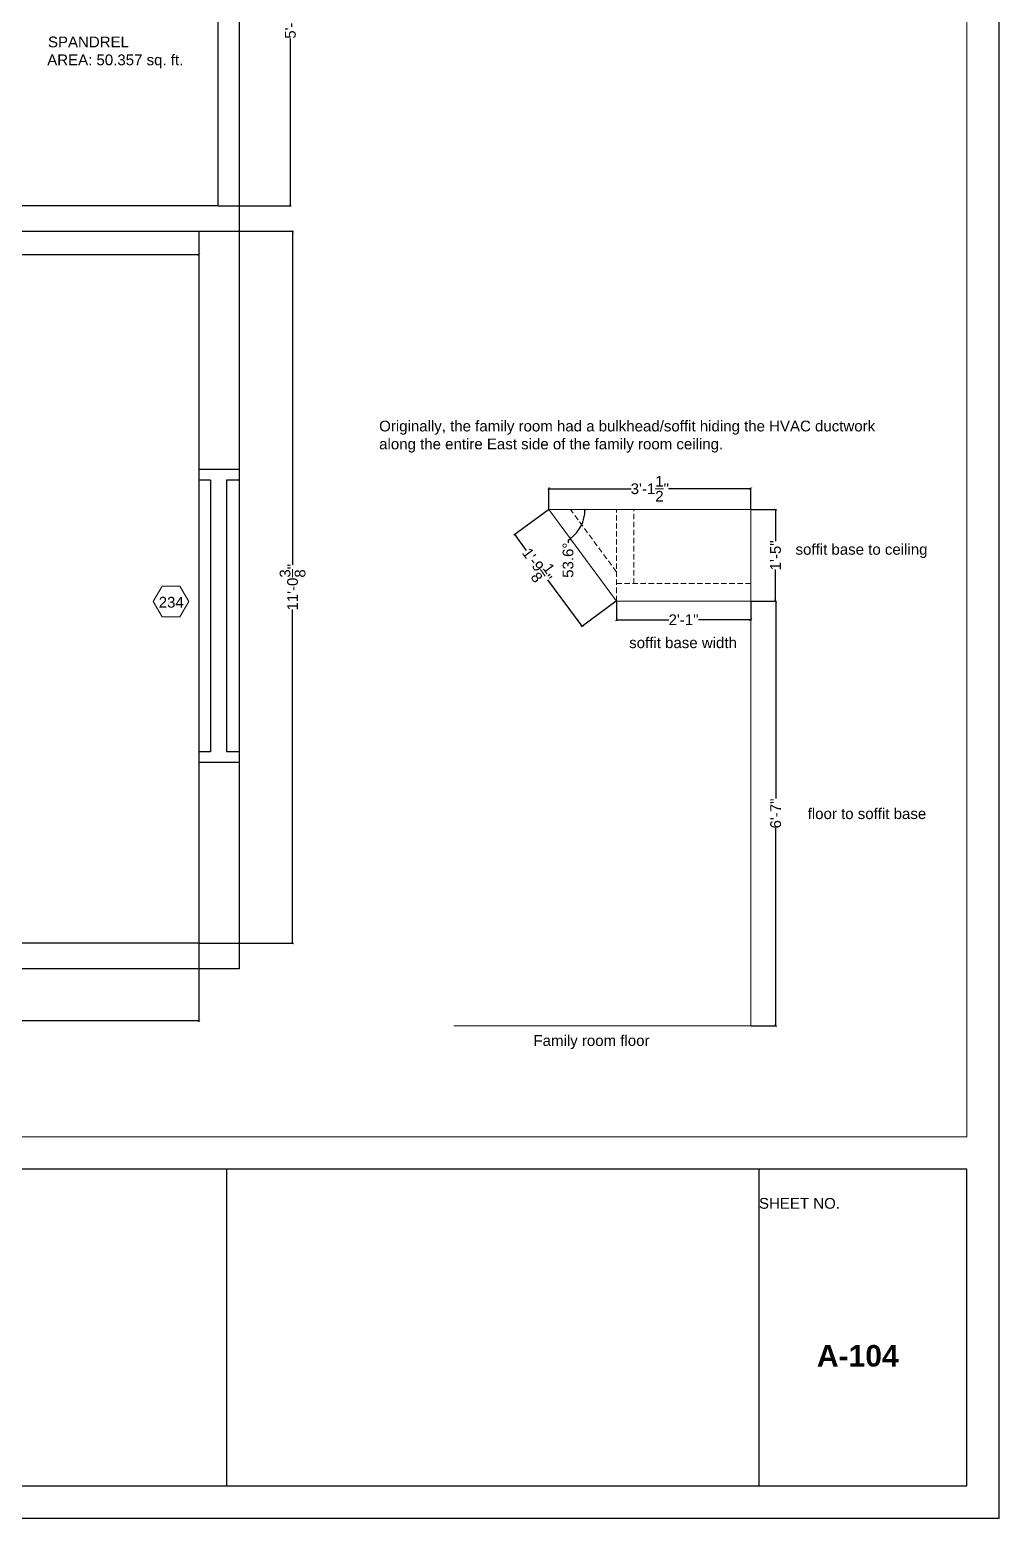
# Model space of a CAD drawing. Header units: inches. Extents: x -467 to 16, y 495 to 1144.
# Drawn here: x -164.3 to 16, y 495.1 to 771.9 of the extents above; entities that cross this region are included whole.
import ezdxf

# ---------------------------------------------------------------- set-up
doc = ezdxf.new("R2010")
doc.units = ezdxf.units.IN
doc.header["$MEASUREMENT"] = 0
doc.header["$PDMODE"] = 35
doc.linetypes.add('DASHEDX2', pattern=[1.5, 1, -0.5])
doc.layers.get('0').update_dxf_attribs({"color": 1, "lineweight": 9})
doc.layers.get('Defpoints').update_dxf_attribs({"lineweight": 9})
for name, color, linetype, lineweight in [('00-page-edge', 7, 'Continuous', 9), ('A101-Dimensions', 7, 'Continuous', 9), ('A101-Floorplan-1st-floor', 7, 'Continuous', 9), ('A101-Text', 7, 'Continuous', 9)]:
    doc.layers.add(name, color=color, linetype=linetype, lineweight=lineweight)
doc.layers.add('Title Block', color=7, linetype='Continuous')
doc.layers.add('Title Block Text', color=7, linetype='Continuous')
doc.styles.add('Large', font='Arial Bold.ttf', dxfattribs={"height": 0.375})
doc.styles.get("Standard").update_dxf_attribs({"font": 'Arial.ttf', "height": 2})
doc.dimstyles.get("Standard").update_dxf_attribs({"dimtxt": 0.18, "dimasz": 0.5, "dimexe": 0.18, "dimexo": 0.0625, "dimgap": 0.09, "dimtad": 0, "dimtoh": 1, "dimdec": 3, "dimzin": 0, "dimdsep": 46, "dimlunit": 4, "dimtxsty": 'Standard', "dimblk": 'ARCHTICK', "dimblk1": 'ARCHTICK', "dimblk2": 'ARCHTICK', "dimcen": 0.09, "dimadec": 1, "dimazin": 0, "dimtfac": 1, "dimtdec": 3, "dimtofl": 0, "dimtmove": 0, "dimatfit": 3, "dimfxl": 1, "dimtolj": 1, "dimtzin": 0, "dimarcsym": 0})

# ---------------------------------------------------------------- blocks, each defined once
blk = doc.blocks.new('_ArchTick')
at = {"color": 0, "linetype": 'ByBlock', "lineweight": 30, "const_width": 0.15}
blk.add_lwpolyline([(-0.5, -0.5), (0.5, 0.5)], dxfattribs=at)
blk = doc.blocks.new('*D500')
at = {"layer": 'A101-Dimensions', "color": 0, "lineweight": -2, "transparency": 16777216}
for p, q in [((-132.76, 734.46), (-115.23, 734.46)), ((-115.41, 734.46), (-115.41, 672.42)), ((-115.41, 602.06), (-115.41, 664.11)), ((-132.76, 602.06), (-115.23, 602.06))]:
    blk.add_line(p, q, dxfattribs=at)
at = {"layer": 'Defpoints', "color": 0, "lineweight": 5, "transparency": 16777216}
for p in [(-132.82, 734.46), (-132.82, 602.06), (-115.41, 602.06)]:
    blk.add_point(p, dxfattribs=at)
at = {"layer": 'A101-Dimensions', "color": 0, "lineweight": -2, "transparency": 16777216, "xscale": 0.5, "yscale": 0.5, "zscale": 0.5}
for p, rotation in [((-115.41, 734.46), 90), ((-115.41, 602.06), 270)]:
    blk.add_blockref('_ArchTick', p, dxfattribs=dict(at, rotation=rotation))
at = {"layer": 'A101-Dimensions', "color": 0, "lineweight": 5, "transparency": 16777216, "insert": (-115.41, 668.26), "char_height": 2, "attachment_point": 5, "rotation": 90}
blk.add_mtext('\\A1;11\'-0{\\H1x;\\S3/8;}"', dxfattribs=at)
blk = doc.blocks.new('*D196')
at = {"layer": 'A101-Dimensions', "color": 0, "lineweight": -2, "transparency": 16777216}
for p, q in [((-129.26, 809.99), (-115.64, 809.99)), ((-115.82, 809.99), (-115.82, 778.89)), ((-115.82, 739.21), (-115.82, 770.32)), ((-129.26, 739.21), (-115.64, 739.21))]:
    blk.add_line(p, q, dxfattribs=at)
at = {"layer": 'Defpoints', "color": 0, "lineweight": 5, "transparency": 16777216}
for p in [(-129.32, 809.99), (-129.32, 739.21), (-115.82, 739.21)]:
    blk.add_point(p, dxfattribs=at)
at = {"layer": 'A101-Dimensions', "color": 0, "lineweight": -2, "transparency": 16777216, "xscale": 0.5, "yscale": 0.5, "zscale": 0.5}
for p, rotation in [((-115.82, 809.99), 90), ((-115.82, 739.21), 270)]:
    blk.add_blockref('_ArchTick', p, dxfattribs=dict(at, rotation=rotation))
at = {"layer": 'A101-Dimensions', "color": 0, "lineweight": 5, "transparency": 16777216, "insert": (-115.82, 774.6), "char_height": 2, "attachment_point": 5, "rotation": 90}
blk.add_mtext('\\A1;5\'-10{\\H1x;\\S3/4;}"', dxfattribs=at)
blk = doc.blocks.new('L1-south-east-bedroom-window')
at = {"layer": 'A101-Floorplan-1st-floor', "lineweight": -3}
for p, q in [((7.5, 54.5), (0, 54.5)), ((0, 54.5), (0, 52.5)), ((7.5, 54.5), (7.5, 52.5)), ((2.15, 52.5), (0, 52.5)), ((2.15, 52.5), (2.13, 2)), ((5.1, 52.5), (5.12, 2)), ((7.5, 52.5), (5.1, 52.5)), ((2.13, 2), (0, 2)), ((0, 2), (0, 0)), ((7.5, 0), (0, 0)), ((7.5, 2), (5.12, 2)), ((7.5, 2), (7.5, 0))]:
    blk.add_line(p, q, dxfattribs=at)
blk = doc.blocks.new('*D492')
at = {"layer": 'A101-Dimensions', "color": 0, "lineweight": -2, "transparency": 16777216}
for p, q in [((-67.81, 682.66), (-74.24, 677.92)), ((-74.09, 678.02), (-71.94, 675.1)), ((-61.53, 661.01), (-67.92, 669.66)), ((-55.25, 665.65), (-61.68, 660.9))]:
    blk.add_line(p, q, dxfattribs=at)
at = {"layer": 'Defpoints', "color": 0, "lineweight": 5, "transparency": 16777216}
for p in [(-67.76, 682.7), (-74.09, 678.02), (-55.2, 665.69)]:
    blk.add_point(p, dxfattribs=at)
at = {"layer": 'A101-Dimensions', "color": 0, "lineweight": -2, "transparency": 16777216, "xscale": 0.5, "yscale": 0.5, "zscale": 0.5}
for p, rotation in [((-74.09, 678.02), 126.4443669097484), ((-61.53, 661.01), 306.4443669097485)]:
    blk.add_blockref('_ArchTick', p, dxfattribs=dict(at, rotation=rotation))
at = {"layer": 'A101-Dimensions', "color": 0, "lineweight": 5, "transparency": 16777216, "insert": (-69.93, 672.38), "char_height": 2, "attachment_point": 5, "rotation": 306.4444}
blk.add_mtext('\\A1;1\'-9{\\H1x;\\S1/8;}"', dxfattribs=at)
blk = doc.blocks.new('*D493')
at = {"layer": 'A101-Dimensions', "color": 0, "lineweight": -2, "transparency": 16777216}
for p, q in [((-55.2, 665.63), (-55.2, 662.04)), ((-30.2, 665.63), (-30.2, 662.04)), ((-55.2, 662.22), (-45.46, 662.22)), ((-30.2, 662.22), (-39.93, 662.22))]:
    blk.add_line(p, q, dxfattribs=at)
at = {"layer": 'Defpoints', "color": 0, "lineweight": 5, "transparency": 16777216}
for p in [(-55.2, 665.69), (-30.2, 665.69), (-55.2, 662.22)]:
    blk.add_point(p, dxfattribs=at)
at = {"layer": 'A101-Dimensions', "color": 0, "lineweight": -2, "transparency": 16777216, "xscale": 0.5, "yscale": 0.5, "zscale": 0.5, "rotation": 180}
blk.add_blockref('_ArchTick', (-55.2, 662.22), dxfattribs=at)
at = {"layer": 'A101-Dimensions', "color": 0, "lineweight": -2, "transparency": 16777216, "xscale": 0.5, "yscale": 0.5, "zscale": 0.5}
blk.add_blockref('_ArchTick', (-30.2, 662.22), dxfattribs=at)
at = {"layer": 'A101-Dimensions', "color": 0, "lineweight": 5, "transparency": 16777216, "insert": (-42.7, 662.22), "char_height": 2, "attachment_point": 5}
blk.add_mtext('\\A1;2\'-1"', dxfattribs=at)
blk = doc.blocks.new('*D494')
at = {"layer": 'A101-Dimensions', "color": 0, "lineweight": -2, "transparency": 16777216}
for p, q in [((-67.76, 682.76), (-67.76, 686.76)), ((-67.76, 686.58), (-52.45, 686.58)), ((-30.2, 686.58), (-45.5, 686.58)), ((-30.2, 682.76), (-30.2, 686.76))]:
    blk.add_line(p, q, dxfattribs=at)
at = {"layer": 'Defpoints', "color": 0, "lineweight": 5, "transparency": 16777216}
for p in [(-30.2, 686.58), (-67.76, 682.7), (-30.2, 682.7)]:
    blk.add_point(p, dxfattribs=at)
at = {"layer": 'A101-Dimensions', "color": 0, "lineweight": -2, "transparency": 16777216, "xscale": 0.5, "yscale": 0.5, "zscale": 0.5, "rotation": 180}
blk.add_blockref('_ArchTick', (-67.76, 686.58), dxfattribs=at)
at = {"layer": 'A101-Dimensions', "color": 0, "lineweight": -2, "transparency": 16777216, "xscale": 0.5, "yscale": 0.5, "zscale": 0.5}
blk.add_blockref('_ArchTick', (-30.2, 686.58), dxfattribs=at)
at = {"layer": 'A101-Dimensions', "color": 0, "lineweight": 5, "transparency": 16777216, "insert": (-48.98, 686.58), "char_height": 2, "attachment_point": 5}
blk.add_mtext('\\A1;3\'-1{\\H1x;\\S1/2;}"', dxfattribs=at)
blk = doc.blocks.new('*D495')
at = {"layer": 'A101-Floorplan-1st-floor', "color": 0, "lineweight": -2, "transparency": 16777216}
for p, q in [((-30.13, 665.69), (-25.39, 665.69)), ((-25.57, 665.69), (-25.57, 628.95)), ((-25.57, 586.7), (-25.57, 623.44)), ((-30.13, 586.7), (-25.39, 586.7))]:
    blk.add_line(p, q, dxfattribs=at)
at = {"layer": 'Defpoints', "color": 0, "lineweight": 5, "transparency": 16777216}
for p in [(-30.2, 665.69), (-30.2, 586.7), (-25.57, 586.7)]:
    blk.add_point(p, dxfattribs=at)
at = {"layer": 'A101-Floorplan-1st-floor', "color": 0, "lineweight": -2, "transparency": 16777216, "xscale": 0.5, "yscale": 0.5, "zscale": 0.5}
for p, rotation in [((-25.57, 665.69), 90), ((-25.57, 586.7), 270)]:
    blk.add_blockref('_ArchTick', p, dxfattribs=dict(at, rotation=rotation))
at = {"layer": 'A101-Floorplan-1st-floor', "color": 0, "lineweight": 5, "transparency": 16777216, "insert": (-25.57, 626.19), "char_height": 2, "attachment_point": 5, "rotation": 90}
blk.add_mtext('\\A1;6\'-7"', dxfattribs=at)
blk = doc.blocks.new('*D496')
at = {"layer": 'A101-Floorplan-1st-floor', "color": 0, "lineweight": -2, "transparency": 16777216}
for p, q in [((-30.13, 682.7), (-25.41, 682.7)), ((-25.59, 682.7), (-25.59, 676.85)), ((-25.59, 665.69), (-25.59, 671.54)), ((-30.13, 665.69), (-25.41, 665.69))]:
    blk.add_line(p, q, dxfattribs=at)
at = {"layer": 'Defpoints', "color": 0, "lineweight": 5, "transparency": 16777216}
for p in [(-30.2, 682.7), (-25.59, 682.7), (-30.2, 665.69)]:
    blk.add_point(p, dxfattribs=at)
at = {"layer": 'A101-Floorplan-1st-floor', "color": 0, "lineweight": -2, "transparency": 16777216, "xscale": 0.5, "yscale": 0.5, "zscale": 0.5}
for p, rotation in [((-25.59, 682.7), 90), ((-25.59, 665.69), 270)]:
    blk.add_blockref('_ArchTick', p, dxfattribs=dict(at, rotation=rotation))
at = {"layer": 'A101-Floorplan-1st-floor', "color": 0, "lineweight": 5, "transparency": 16777216, "insert": (-25.59, 674.19), "char_height": 2, "attachment_point": 5, "rotation": 90}
blk.add_mtext('\\A1;1\'-5"', dxfattribs=at)
blk = doc.blocks.new('*D501')
at = {"layer": 'A101-Dimensions', "color": 0, "lineweight": -2, "transparency": 16777216}
blk.add_line((-64.18, 677.01), (-64.18, 676.51), dxfattribs=at)
for start, end in [(306.4444, 360), (302.182, 306.4444)]:
    blk.add_arc((-67.76, 682.7), 6.72, start, end, dxfattribs=at)
at = {"layer": 'Defpoints', "color": 0, "lineweight": 5, "transparency": 16777216}
for p in [(-67.76, 682.7), (-67.76, 682.7), (-30.2, 682.7), (-61.36, 680.64), (-55.2, 665.69)]:
    blk.add_point(p, dxfattribs=at)
at = {"layer": 'A101-Dimensions', "color": 0, "lineweight": -2, "transparency": 16777216, "xscale": 0.5, "yscale": 0.5, "zscale": 0.5}
for p, rotation in [((-61.04, 682.7), 89.9999999999999), ((-63.77, 677.29), 216.4443669097483)]:
    blk.add_blockref('_ArchTick', p, dxfattribs=dict(at, rotation=rotation))
at = {"layer": 'A101-Dimensions', "color": 0, "lineweight": 5, "transparency": 16777216, "insert": (-64.18, 673.29), "char_height": 2, "attachment_point": 5, "rotation": 90}
blk.add_mtext('\\A1;53.6°', dxfattribs=at)
blk = doc.blocks.new('*D536')
at = {"layer": 'A101-Dimensions', "color": 0, "lineweight": -2, "transparency": 16777216}
for p, q in [((-266.32, 734.4), (-266.32, 729.92)), ((-132.82, 734.4), (-132.82, 729.92)), ((-266.32, 730.1), (-203.73, 730.1)), ((-132.82, 730.1), (-195.41, 730.1))]:
    blk.add_line(p, q, dxfattribs=at)
at = {"layer": 'Defpoints', "color": 0, "lineweight": 5, "transparency": 16777216}
for p in [(-266.32, 734.46), (-132.82, 734.46), (-132.82, 730.1)]:
    blk.add_point(p, dxfattribs=at)
at = {"layer": 'A101-Dimensions', "color": 0, "lineweight": -2, "transparency": 16777216, "xscale": 0.5, "yscale": 0.5, "zscale": 0.5, "rotation": 180}
blk.add_blockref('_ArchTick', (-266.32, 730.1), dxfattribs=at)
at = {"layer": 'A101-Dimensions', "color": 0, "lineweight": -2, "transparency": 16777216, "xscale": 0.5, "yscale": 0.5, "zscale": 0.5}
blk.add_blockref('_ArchTick', (-132.82, 730.1), dxfattribs=at)
at = {"layer": 'A101-Dimensions', "color": 0, "lineweight": 5, "transparency": 16777216, "insert": (-199.57, 730.1), "char_height": 2, "attachment_point": 5}
blk.add_mtext('\\A1;11\'-1{\\H1x;\\S1/2;}"', dxfattribs=at)
blk = doc.blocks.new('*D537')
at = {"layer": 'A101-Dimensions', "color": 0, "lineweight": -2, "transparency": 16777216}
for p, q in [((-269.63, 602), (-269.63, 587.47)), ((-132.82, 602), (-132.82, 587.47)), ((-269.63, 587.65), (-205.38, 587.65)), ((-132.82, 587.65), (-197.07, 587.65))]:
    blk.add_line(p, q, dxfattribs=at)
at = {"layer": 'Defpoints', "color": 0, "lineweight": 5, "transparency": 16777216}
for p in [(-269.63, 602.06), (-132.82, 602.06), (-269.63, 587.65)]:
    blk.add_point(p, dxfattribs=at)
at = {"layer": 'A101-Dimensions', "color": 0, "lineweight": -2, "transparency": 16777216, "xscale": 0.5, "yscale": 0.5, "zscale": 0.5, "rotation": 180}
blk.add_blockref('_ArchTick', (-269.63, 587.65), dxfattribs=at)
at = {"layer": 'A101-Dimensions', "color": 0, "lineweight": -2, "transparency": 16777216, "xscale": 0.5, "yscale": 0.5, "zscale": 0.5}
blk.add_blockref('_ArchTick', (-132.82, 587.65), dxfattribs=at)
at = {"layer": 'A101-Dimensions', "color": 0, "lineweight": 5, "transparency": 16777216, "insert": (-201.22, 587.65), "char_height": 2, "attachment_point": 5}
blk.add_mtext('\\A1;11\'-4{\\H1x;\\S7/8;}"', dxfattribs=at)

msp = doc.modelspace()

# ---------------------------------------------------------------- linework, layer by layer
at = {"layer": '00-page-edge', "lineweight": -3}
msp.add_lwpolyline([(16, 1143.6614), (-467.1368, 1143.5061), (-467.1368, 495.1368), (16, 495.1368)], close=True, dxfattribs=at)
at = {"layer": '00-page-edge'}
msp.add_lwpolyline([(10, 1137.6595), (-461.1368, 1137.5081), (-461.1368, 566.0496), (10, 566.0496)], close=True, dxfattribs=at)
at = {"layer": 'A101-Floorplan-1st-floor', "lineweight": -3}
for p, q in [((-125.3195, 844.0935), (-125.3195, 597.3138)), ((-129.3181, 809.9929), (-129.3181, 739.2116)), ((-129.3181, 739.2116), (-272.8181, 739.2116)), ((-266.3181, 734.4616), (-132.8181, 734.4616)), ((-132.8181, 734.4616), (-132.8181, 602.0638)), ((-132.8181, 602.0638), (-269.6306, 602.0638)), ((-125.3195, 597.3138), (-427.8493, 597.3138))]:
    msp.add_line(p, q, dxfattribs=at)
at = {"layer": 'A101-Floorplan-1st-floor', "lineweight": 5}
for p, q in [((-30.1964, 682.6998), (-67.7589, 682.6998)), ((-67.7589, 682.6998), (-30.1964, 682.6998)), ((-30.1964, 665.688), (-30.1964, 682.6998)), ((-30.1964, 682.6998), (-30.1964, 586.6998))]:
    msp.add_line(p, q, dxfattribs=at)
at = {"layer": 'A101-Floorplan-1st-floor', "color": 1, "lineweight": 5}
for p, q in [((-55.1964, 665.688), (-67.7589, 682.6998)), ((-30.1964, 665.688), (-55.1964, 665.688)), ((-30.1964, 665.688), (-30.1964, 586.6998)), ((-30.1964, 586.6998), (-85.4443, 586.6998))]:
    msp.add_line(p, q, dxfattribs=at)
at = {"layer": 'A101-Floorplan-1st-floor', "linetype": 'DASHEDX2', "lineweight": 5}
for p, q in [((-55.1964, 671.159), (-63.7188, 682.6998)), ((-55.1964, 665.688), (-55.1964, 682.6998)), ((-51.9464, 668.938), (-51.9464, 682.6998)), ((-30.1964, 668.938), (-55.1964, 668.938))]:
    msp.add_line(p, q, dxfattribs=at)
at = {"layer": 'A101-Floorplan-1st-floor'}
msp.add_lwpolyline([(-139.6681, 668.4389), (-141.3161, 665.5845), (-139.6681, 662.73), (-136.3721, 662.73), (-134.7241, 665.5845), (-136.3721, 668.4389)], close=True, dxfattribs=at)
at = {"layer": 'Title Block'}
for p, q in [((-127.6502, 501.1368), (-127.6502, 560.0496)), ((-28.614, 501.1368), (-28.614, 560.0496))]:
    msp.add_line(p, q, dxfattribs=at)
at = {"layer": 'Title Block', "lineweight": -3}
msp.add_lwpolyline([(10, 560.0496), (-461.1368, 560.0496), (-461.1368, 501.1368), (10, 501.1368)], close=True, dxfattribs=at)

# ---------------------------------------------------------------- block references
at = {"layer": 'A101-Floorplan-1st-floor', "lineweight": 5}
msp.add_blockref('L1-south-east-bedroom-window', (-132.8181, 635.6804), dxfattribs=at)

# ---------------------------------------------------------------- texts
at = {"layer": 'A101-Dimensions', "lineweight": 5}
for s, p in [('soffit base to ceiling', (-21.8737, 674.3072)), ('soffit base width', (-52.8126, 656.9458)), ('floor to soffit base', (-19.6256, 625.1545))]:
    msp.add_text(s, height=2, dxfattribs=at).set_placement(p)
at = {"layer": 'A101-Floorplan-1st-floor'}
msp.add_text('234', height=2, dxfattribs=at).set_placement((-140.2933, 664.4748))
at = {"layer": 'A101-Floorplan-1st-floor', "lineweight": 5}
msp.add_text('Family room floor', height=2, dxfattribs=at).set_placement((-70.6095, 582.9702))
at = {"layer": 'A101-Floorplan-1st-floor', "lineweight": 5, "insert": (-99.3084, 699.2397), "char_height": 2, "attachment_point": 1}
msp.add_mtext_dynamic_manual_height_columns('Originally, the family room had a bulkhead/soffit hiding the HVAC ductwork along the entire East side of the family room ceiling.', width=97.089063, gutter_width=20, heights=[0], dxfattribs=at)
at = {"layer": 'A101-Text', "lineweight": 5}
for s, p in [('SPANDREL', (-160.8951, 768.6679)), ('AREA: 50.357 sq. ft.', (-161.0302, 765.3365))]:
    msp.add_text(s, height=2, dxfattribs=at).set_placement(p)
at = {"layer": 'Title Block Text'}
msp.add_text('SHEET NO.', height=2, dxfattribs=at).set_placement((-28.6735, 552.6921))
at = {"layer": 'Title Block Text', "style": 'Large'}
msp.add_text('A-104', height=4, dxfattribs=at).set_placement((-17.9076, 523.3434))

# ---------------------------------------------------------------- dimensions: what is measured, and where the dimension line sits
at = {"layer": 'A101-Dimensions', "lineweight": 5}
for base, p1, p2, picture, middle in [((-115.8213, 739.2116), (-129.3181, 809.9929), (-129.3181, 739.2116), '*D196', (-115.8213, 774.6022)), ((-115.4105, 602.0638), (-132.8181, 734.4616), (-132.8181, 602.0638), '*D500', (-115.4105, 668.2627))]:
    dim = msp.add_linear_dim(base=base, p1=p1, p2=p2, angle=90, dimstyle='Standard', override={"dimscale": 1, "dimtix": 0, "dimtofl": 0, "dimtmove": 0, "dimatfit": 3}, dxfattribs=at)
    dim.commit()
    dim.dimension.update_dxf_attribs({"geometry": picture, "text_midpoint": middle})
for base, p1, p2, picture, middle in [((-132.8181, 730.1), (-266.3181, 734.4616), (-132.8181, 734.4616), '*D536', (-199.5681, 730.1)), ((-30.1964212, 686.5840421), (-67.7589211, 682.6998134), (-30.1964212, 682.6998134), '*D494', (-48.9776711, 686.5840421)), ((-55.1964, 662.216), (-30.1964, 665.688), (-55.1964, 665.688), '*D493', (-42.6964, 662.216)), ((-269.6305907836, 587.6467430695), (-132.8180907836, 602.0638348861), (-269.6305907836, 602.0638348861), '*D537', (-201.2243407836, 587.6467430695))]:
    dim = msp.add_linear_dim(base=base, p1=p1, p2=p2, dimstyle='Standard', override={"dimscale": 1, "dimtix": 0, "dimtofl": 0, "dimtmove": 0, "dimatfit": 3}, dxfattribs=at)
    dim.commit()
    dim.dimension.update_dxf_attribs({"geometry": picture, "text_midpoint": middle})
dim = msp.add_linear_dim(base=(-74.09349, 678.02199), p1=(-55.19642, 665.68805), p2=(-67.75892, 682.69981), angle=126.444367, dimstyle='Standard', dxfattribs=at)
dim.commit()
dim.dimension.update_dxf_attribs({"geometry": '*D492', "text_midpoint": (-69.92777, 672.3809), "dimtype": 161})
dim = msp.add_angular_dim_2l(base=(-61.36, 680.6389), line1=((-67.7589, 682.6998), (-30.1964, 682.6998)), line2=((-55.1964, 665.688), (-67.7589, 682.6998)), dimstyle='Standard', override={"dimscale": 1, "dimtix": 0, "dimtofl": 0, "dimtmove": 0, "dimatfit": 3}, dxfattribs=at)
dim.commit()
dim.dimension.update_dxf_attribs({"geometry": '*D501', "text_midpoint": (-64.1784, 673.2932)})
at = {"layer": 'A101-Floorplan-1st-floor', "lineweight": 5}
dim = msp.add_aligned_dim(p1=(-30.1964, 665.688), p2=(-30.1964, 682.6998), distance=-4.6063, dimstyle='Standard', override={"dimscale": 1, "dimtix": 0, "dimtofl": 0, "dimtmove": 0, "dimatfit": 3}, dxfattribs=at)
dim.commit()
dim.dimension.update_dxf_attribs({"geometry": '*D496', "text_midpoint": (-25.5901, 674.1939)})
dim = msp.add_linear_dim(base=(-25.5726, 586.6998), p1=(-30.1964, 665.688), p2=(-30.1964, 586.6998), angle=90, dimstyle='Standard', override={"dimscale": 1, "dimtix": 0, "dimtofl": 0, "dimtmove": 0, "dimatfit": 3}, dxfattribs=at)
dim.commit()
dim.dimension.update_dxf_attribs({"geometry": '*D495', "text_midpoint": (-25.5726, 626.1939)})

doc.saveas('drawing.dxf')
